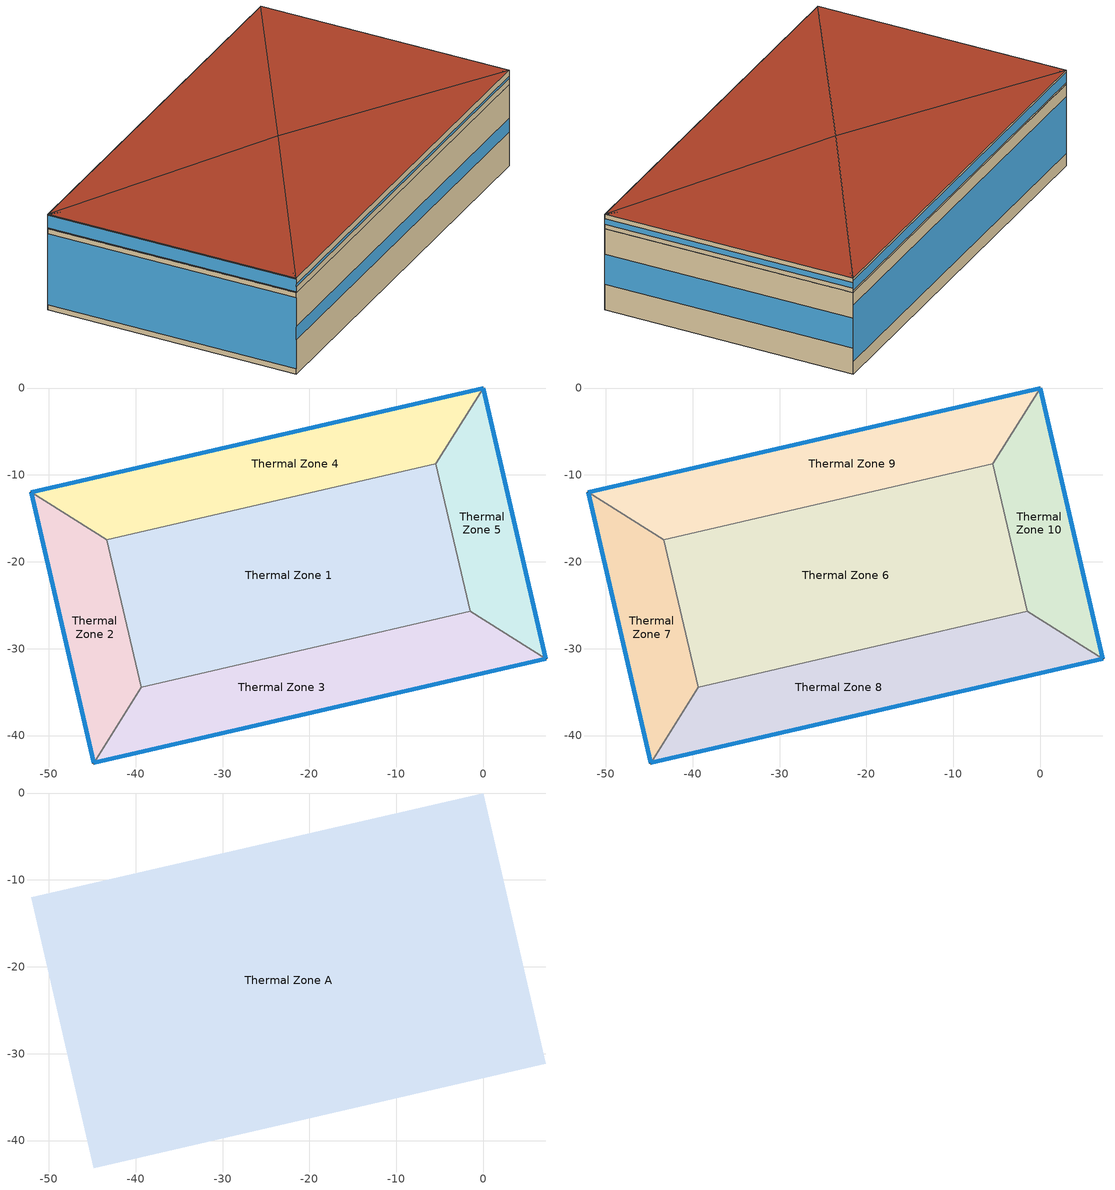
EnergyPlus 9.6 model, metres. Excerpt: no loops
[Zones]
Thermal Zone 1
 floor ground (ExtSlabCarpet): -5.43,-8.7 -1.5,-25.72 -39.38,-34.46 -43.31,-17.44 z0
 wall to Thermal Zone 5 (Interior Wall): -1.5,-25.72 -5.43,-8.7 z0:10.77
 wall to Thermal Zone 3 (Interior Wall): -39.38,-34.46 -1.5,-25.72 z0:10.77
 wall to Thermal Zone 2 (Interior Wall): -43.31,-17.44 -39.38,-34.46 z0:10.77
 wall to Thermal Zone 4 (Interior Wall): -5.43,-8.7 -43.31,-17.44 z0:10.77
Thermal Zone 2
 floor ground (ExtSlabCarpet): -43.31,-17.44 -39.38,-34.46 -44.81,-43.16 -52,-12.01 z0
 wall outside (Ext Wall): -52,-12.01 -44.81,-43.16 z0:10.77
 wall to Thermal Zone 4 (Interior Wall): -43.31,-17.44 -52,-12.01 z0:10.77
 wall to Thermal Zone 3 (Interior Wall): -44.81,-43.16 -39.38,-34.46 z0:10.77
 window (Ext Window): -52,-12.02 -44.81,-43.15 z0.7:10.07
Thermal Zone 3
 floor ground (ExtSlabCarpet): -1.5,-25.72 7.19,-31.15 -44.81,-43.16 -39.38,-34.46 z0
 wall outside (Ext Wall): -44.81,-43.16 7.19,-31.15 z0:10.77
 wall to Thermal Zone 5 (Interior Wall): 7.19,-31.15 -1.5,-25.72 z0:10.77
 window (Ext Window): -44.8,-43.15 7.18,-31.15 z4.52:6.25
Thermal Zone 4
 floor ground (ExtSlabCarpet): -43.31,-17.44 -52,-12.01 0,0 -5.43,-8.7 z0
 wall outside (Ext Wall): 0,0 -52,-12.01 z0:10.77
 wall to Thermal Zone 5 (Interior Wall): -5.43,-8.7 0,0 z0:10.77
 window (Ext Window): -0.01,0 -51.99,-12 z1.67:9.1
Thermal Zone 5
 floor ground (ExtSlabCarpet): 7.19,-31.15 -1.5,-25.72 -5.43,-8.7 0,0 z0
 wall outside (Ext Wall): 7.19,-31.15 0,0 z0:10.77
 window (Ext Window): 7.19,-31.14 0,-0.01 z3.39:7.38
Thermal Zone 6
 floor to Thermal Zone 1 (Interior Floor): -5.43,-8.7 -1.5,-25.72 -39.38,-34.46 -43.31,-17.44 z10.77
 wall to Thermal Zone 10 (Interior Wall): -1.5,-25.72 -5.43,-8.7 z10.77:12.65
 wall to Thermal Zone 8 (Interior Wall): -39.38,-34.46 -1.5,-25.72 z10.77:12.65
 wall to Thermal Zone 7 (Interior Wall): -43.31,-17.44 -39.38,-34.46 z10.77:12.65
 wall to Thermal Zone 9 (Interior Wall): -5.43,-8.7 -43.31,-17.44 z10.77:12.65
Thermal Zone 7
 floor to Thermal Zone 2 (Interior Floor): -43.31,-17.44 -39.38,-34.46 -44.81,-43.16 -52,-12.01 z10.77
 wall outside (Ext Wall): -52,-12.01 -44.81,-43.16 z10.77:12.65
 wall to Thermal Zone 9 (Interior Wall): -43.31,-17.44 -52,-12.01 z10.77:12.65
 wall to Thermal Zone 8 (Interior Wall): -44.81,-43.16 -39.38,-34.46 z10.77:12.65
 window (Ext Window): -52,-12.02 -44.81,-43.15 z10.89:12.53
Thermal Zone 8
 floor to Thermal Zone 3 (Interior Floor): -1.5,-25.72 7.19,-31.15 -44.81,-43.16 -39.38,-34.46 z10.77
 wall outside (Ext Wall): -44.81,-43.16 7.19,-31.15 z10.77:12.65
 wall to Thermal Zone 10 (Interior Wall): 7.19,-31.15 -1.5,-25.72 z10.77:12.65
 window (Ext Window): -44.8,-43.15 7.18,-31.15 z11.56:11.86
Thermal Zone 9
 floor to Thermal Zone 4 (Interior Floor): -43.31,-17.44 -52,-12.01 0,0 -5.43,-8.7 z10.77
 wall outside (Ext Wall): 0,0 -52,-12.01 z10.77:12.65
 wall to Thermal Zone 10 (Interior Wall): -5.43,-8.7 0,0 z10.77:12.65
 window (Ext Window): -0.01,0 -51.99,-12 z11.06:12.36
Thermal Zone 10
 floor to Thermal Zone 5 (Interior Floor): 7.19,-31.15 -1.5,-25.72 -5.43,-8.7 0,0 z10.77
 wall outside (Ext Wall): 7.19,-31.15 0,0 z10.77:12.65
 window (Ext Window): 7.19,-31.14 0,-0.01 z11.36:12.06
Thermal Zone A
 floor to Thermal Zone 6 (Interior Floor): -5.43,-8.7 -1.5,-25.72 -39.38,-34.46 -43.31,-17.44 z12.65
 floor to Thermal Zone 7 (Interior Floor): -43.31,-17.44 -39.38,-34.46 -44.81,-43.16 -52,-12.01 z12.65
 floor to Thermal Zone 8 (Interior Floor): -1.5,-25.72 7.19,-31.15 -44.81,-43.16 -39.38,-34.46 z12.65
 floor to Thermal Zone 9 (Interior Floor): -43.31,-17.44 -52,-12.01 0,0 -5.43,-8.7 z12.65
 floor to Thermal Zone 10 (Interior Floor): 7.19,-31.15 -1.5,-25.72 -5.43,-8.7 0,0 z12.65
 roof outside (Ext Roof): -44.81,-43.16,12.65 7.19,-31.15,12.65 -22.4,-21.57,13.51; 0,0,12.65 -52,-12.01,12.65 -22.4,-21.57,13.51; 7.19,-31.15,12.65 0,0,12.65 -22.4,-21.57,13.51; -52,-12.01,12.65 -44.81,-43.16,12.65 -22.4,-21.57,13.51
[Building]
Building 1: North Axis {deg}=-0
[Site:Location]
Washington Dc Dulles IntL Ar: Latitude {deg}=38.98; Longitude {deg}=-77.47; Time Zone {hr}=-5; Elevation {m}=82
[SizingPeriod:DesignDay] Month=7; Day of Month=21; Day Type=SummerDesignDay; Daily Dry-Bulb Temperature Range {deltaC}=14.4; Dry-Bulb Temperature Range Modifier Type=DefaultMultipliers; Barometric Pressure {Pa}=86790; Wind Speed {m/s}=5; Wind Direction {deg}=340; Rain Indicator=No; Snow Indicator=No; Daylight Saving Time Indicator=No; Solar Model Indicator=ASHRAETau; ASHRAE Clear Sky Optical Depth for Beam Irradiance (taub)=0.339; ASHRAE Clear Sky Optical Depth for Diffuse Irradiance (taud)=2.366; Begin Environment Reset Mode=FullResetAtBeginEnvironment
Name | Maximum Dry-Bulb Temperature {C} | Humidity Condition Type | Wetbulb or DewPoint at Maximum Dry-Bulb {C} | Enthalpy at Maximum Dry-Bulb {J/kg}
SALT-LAKE-CITY-IAP Ann Clg .4% Condns DB=>MWB | 36.5 | Wetbulb | 17.1
SALT-LAKE-CITY-IAP Ann Clg .4% Condns DP=>MDB | 22.5 | Dewpoint | 15.6
SALT-LAKE-CITY-IAP Ann Clg .4% Condns Enth=>MDB | 30.8 | Enthalpy |  | 59300
SALT-LAKE-CITY-IAP Ann Clg .4% Condns WB=>MDB | 31.2 | Wetbulb | 19
[Material] Thermal Absorptance=0.9
Name | Roughness | Thickness m | Conductivity W/m-K | Density kg/m3 | Specific Heat J/kg-K | Solar Absorptance | Visible Absorptance
wall concrete | MediumRough | 0.398 | 0.5 | 2243 | 837 | 0.65 | 0.65
roof concrete | MediumRough | 0.401 | 0.5 | 2243 | 837 | 0.65 | 0.65
Wall Insulation [37] | MediumRough | 0.0681 | 0.0432 | 91 | 837 | 0.5 | 0.5
Roof Insulation [25] | MediumRough | 0.263 | 0.049 | 265 | 836.8 | 0.7 | 0.7
F16 Acoustic tile | MediumSmooth | 0.0191 | 0.06 | 368 | 590 | 0.3 | 0.3
M11 100mm lightweight concrete | MediumRough | 0.1016 | 0.53 | 1280 | 840 | 0.5 | 0.5
MAT-CC05 4 HW CONCRETE | Rough | 0.1016 | 1.311 | 2240 | 836.8 | 0.85 | 0.85
G01a 19mm gypsum board | MediumSmooth | 0.019 | 0.16 | 800 | 1090 | 0.4 | 0.4
[Material:AirGap]
Name | Thermal Resistance m2-K/W
F04 Wall air space resistance | 0.15
F05 Ceiling air space resistance | 0.18
[Material:NoMass]
CP02 CARPET PAD: Roughness=Smooth; Thermal Resistance m2-K/W=0.1; Thermal Absorptance=0.9; Solar Absorptance=0.8; Visible Absorptance=0.8
[WindowMaterial:SimpleGlazingSystem]
Window Material Simple Glazing System: U-Factor W/m2-K=1.51; Solar Heat Gain Coefficient=0.25
[Construction]
Ext Roof: roof concrete, Roof Insulation [25]
Ext Wall: wall concrete, Wall Insulation [37]
Ext Window: Window Material Simple Glazing System
ExtSlabCarpet: MAT-CC05 4 HW CONCRETE, CP02 CARPET PAD
Interior Floor: F16 Acoustic tile, F05 Ceiling air space resistance, M11 100mm lightweight concrete
Interior Wall: G01a 19mm gypsum board, F04 Wall air space resistance, G01a 19mm gypsum board
[Zone]
Thermal Zone 1; Thermal Zone 2; Thermal Zone 3; Thermal Zone 4; Thermal Zone 5: 167, 0, 0, 0, , 1, , , , , , Yes
Thermal Zone 6; Thermal Zone 7; Thermal Zone 8; Thermal Zone 9; Thermal Zone 10: 167, 0, 0, 10.77, , 1, , , , , , Yes
Thermal Zone A: 167, 0, 0, 12.65, , 1, , , , , , No
[AvailabilityManager:Scheduled] Schedule=Always On Discrete
Packaged Rooftop Air Conditioner 1 Availability Manager; Air Loop HVAC Outdoor Air System 1 Availability Manager; Packaged Rooftop Air Conditioner 2 Availability Manager; Air Loop HVAC Outdoor Air System 2 Availability Manager; Packaged Rooftop Air Conditioner 3 Availability Manager; Air Loop HVAC Outdoor Air System 3 Availability Manager; Packaged Rooftop Air Conditioner 4 Availability Manager; Air Loop HVAC Outdoor Air System 4 Availability Manager
[Schedule:Constant]
Always On Discrete: Hourly Value=1
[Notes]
wall material
